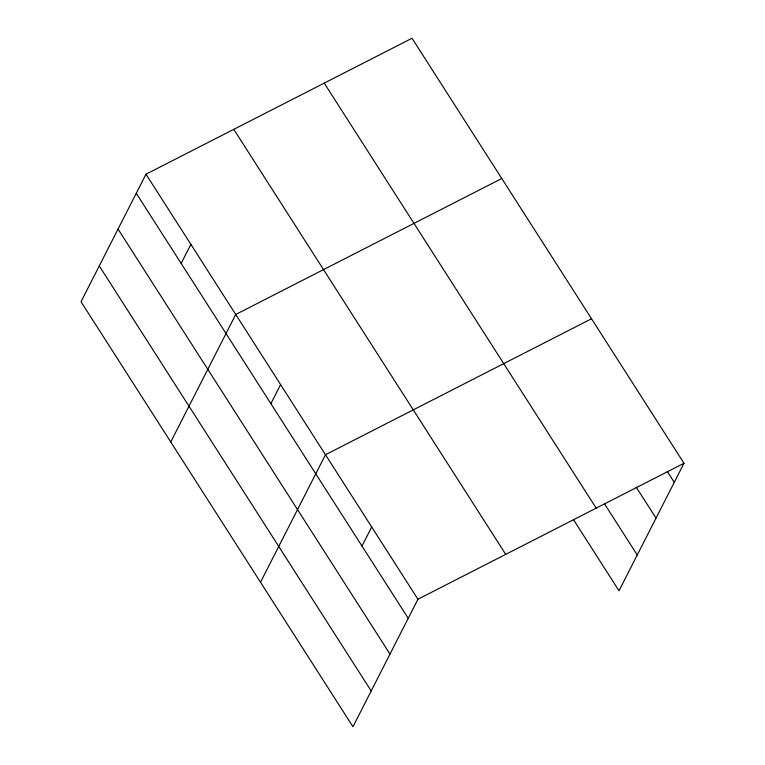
<?xml version="1.0" encoding="UTF-8"?>
<svg xmlns="http://www.w3.org/2000/svg" width="765" height="765" viewBox="0 0 765 765"><rect width="100%" height="100%" fill="white"/><g stroke="black" fill="none" stroke-linecap="round" stroke-linejoin="round"><path stroke-width="1.15" d="M145.991 174.21L81.023 301.726L352.961 726.75L417.939 599.244L683.977 463.274L412.039 38.25L145.991 174.21L417.939 599.244M181.152 263.409L190.868 244.341M170.767 441.979L235.735 314.472L501.773 178.513M270.887 403.671L280.602 384.604M260.502 582.241L325.479 454.735L591.517 318.766M361.988 546.057L371.704 526.989M683.977 463.274L619.009 590.79L573.415 519.531M667.195 471.307L674.261 482.342M636.126 487.018L656.026 518.125M604.493 503.819L637.245 554.998M324.236 83.117L596.184 508.142M233.784 129.342L505.732 554.376M136.275 193.277L408.223 618.311M118.049 229.07L389.987 654.094M99.259 265.933L371.197 690.967"/></g></svg>
